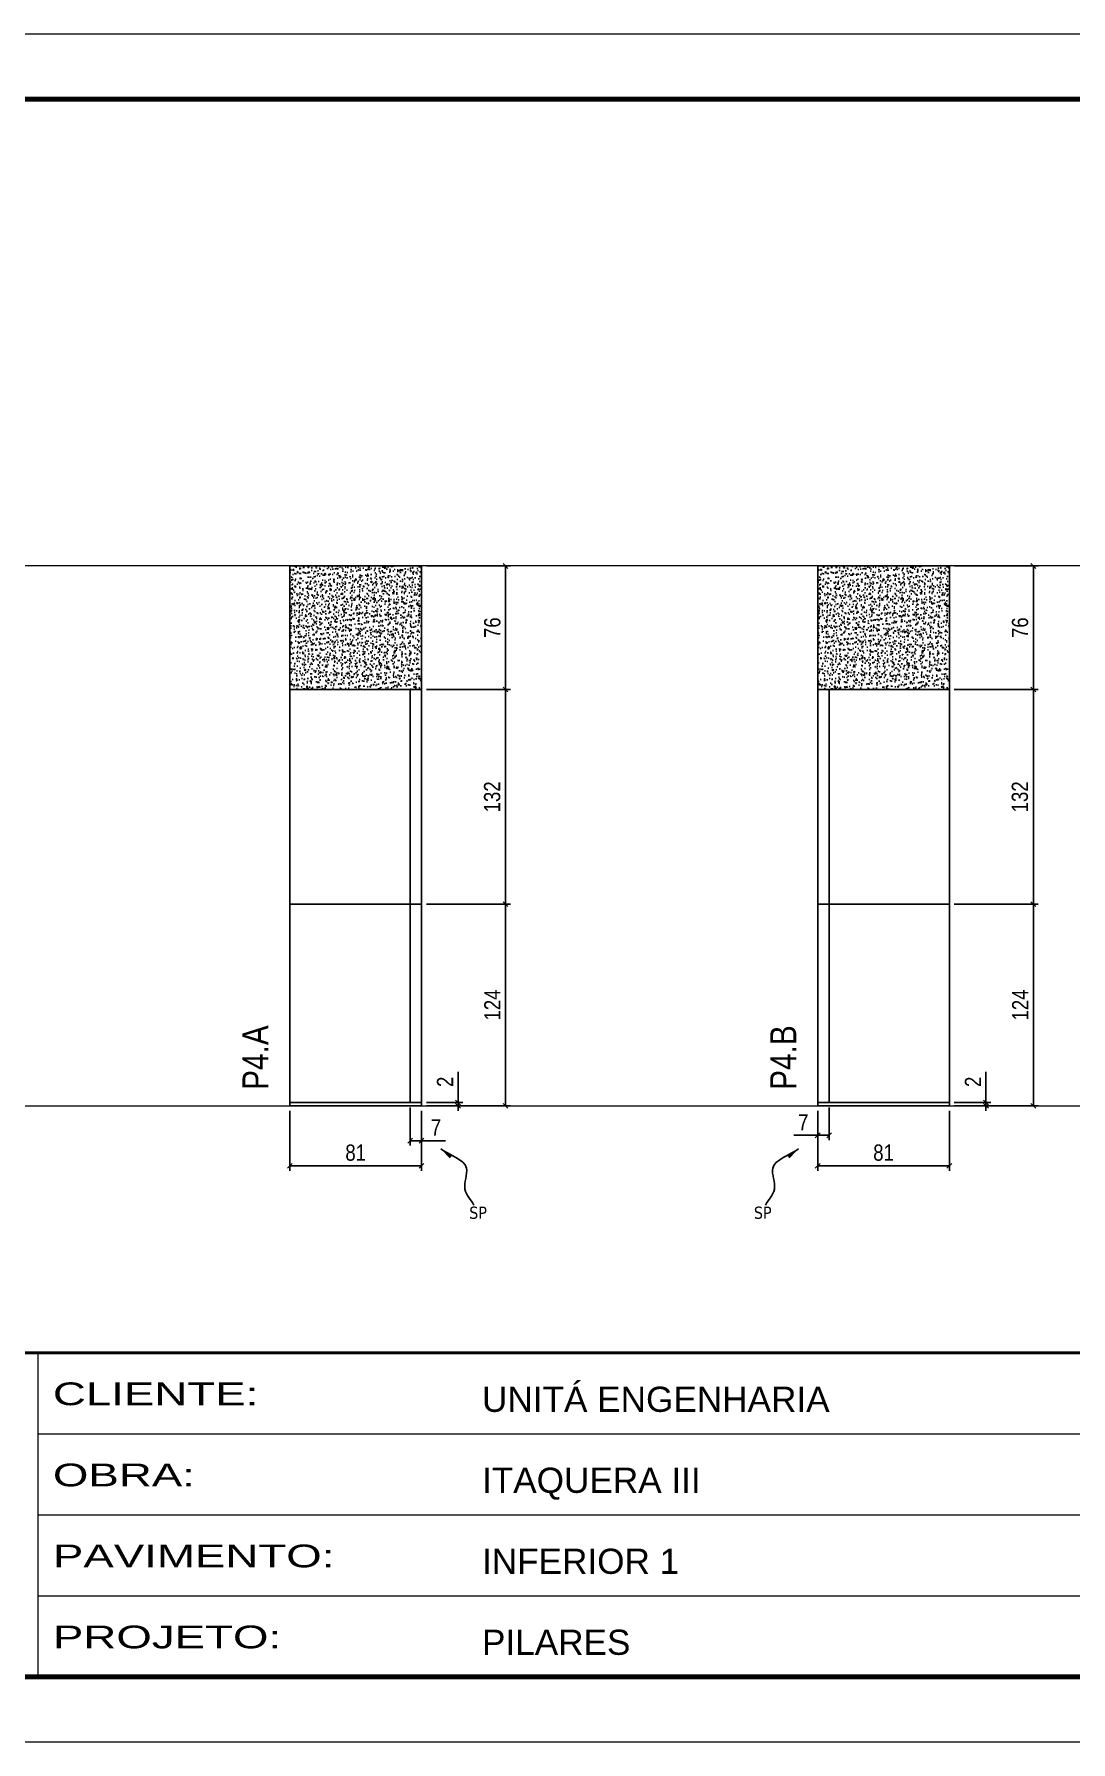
# Model space of a CAD drawing. Extents: x 2282 to 12463, y 760 to 16806.
# Drawn here: x 8077 to 8714, y 14543 to 15593 of the extents above; entities that cross this region are included whole.
import ezdxf

# ---------------------------------------------------------------- set-up
doc = ezdxf.new("R2010")
doc.units = 0
for name, pattern in [('CONTINUO', [0]), ('DASHED', [0.75, 0.5, -0.25]), ('HIDDEN', [0.375, 0.25, -0.125])]:
    doc.linetypes.add(name, pattern=pattern)
for name, color, linetype, lineweight in [('CARIMBO', 255, 'Continuous', 9), ('Folhas', 255, 'Continuous', 9), ('SARRAFO DE PRESSAO', 251, 'DASHED', 9)]:
    doc.layers.add(name, color=color, linetype=linetype, lineweight=lineweight)
for name, color, linetype in [('COTA', 241, 'Continuous'), ('NOMENCLATURA', 7, 'Continuous'), ('Painéis', 200, 'Continuous'), ('SARR_2.2x7', 40, 'Continuous'), ('texto', 7, 'Continuous')]:
    doc.layers.add(name, color=color, linetype=linetype)
doc.styles.add('ARIAL', font='arial.ttf')
doc.styles.add('ARIAL_NARROW', font='ARIALN.TTF', dxfattribs={"height": 0.2})
doc.styles.add('COTA TECNICA', font='techl___.ttf', dxfattribs={"height": 10})
doc.styles.add('COTA TECNICA-50', font='techl___.ttf', dxfattribs={"height": 10})
doc.styles.get("Standard").update_dxf_attribs({"font": 'arial.ttf'})
doc.styles.add('Tecnologia', font='')
doc.styles.get('Tecnologia').set_extended_font_data('Forgotten Futurist')
doc.dimstyles.new('COTA PAINEL-50', dxfattribs={"dimtxt": 10, "dimasz": 3, "dimexe": 3, "dimexo": 3, "dimgap": 3, "dimtad": 1, "dimdec": 1, "dimzin": 12, "dimdsep": 46, "dimtxsty": 'COTA TECNICA-50', "dimblk1": 'OBLIQUE', "dimblk2": 'OBLIQUE', "dimsah": 1, "dimcen": 0.9, "dimclrd": 4, "dimclre": 4, "dimclrt": 240, "dimadec": 1, "dimazin": 3, "dimtfac": 1, "dimtdec": 1, "dimtmove": 0, "dimatfit": 3, "dimfxl": 1, "dimtolj": 1, "dimtzin": 12, "dimarcsym": 0})
doc.dimstyles.new('PAINEL', dxfattribs={"dimtxt": 10, "dimasz": 3, "dimexe": 3, "dimexo": 3, "dimgap": 3, "dimtad": 1, "dimdec": 1, "dimzin": 12, "dimdsep": 46, "dimtxsty": 'COTA TECNICA', "dimblk1": 'OBLIQUE', "dimblk2": 'OBLIQUE', "dimsah": 1, "dimcen": 0.9, "dimclrd": 4, "dimclre": 4, "dimclrt": 240, "dimadec": 1, "dimazin": 3, "dimtfac": 1, "dimtdec": 1, "dimtmove": 0, "dimatfit": 3, "dimfxl": 1, "dimtolj": 1, "dimtzin": 12, "dimarcsym": 0})
doc.dimstyles.get("Standard").update_dxf_attribs({"dimtxt": 0.18, "dimasz": 0.18, "dimexe": 0.18, "dimexo": 0.0625, "dimgap": 0.09, "dimtad": 0, "dimtih": 1, "dimtoh": 1, "dimdec": 4, "dimzin": 0, "dimdsep": 46, "dimtxsty": 'Standard', "dimcen": 0.09, "dimadec": 0, "dimazin": 0, "dimtfac": 1, "dimtdec": 4, "dimtofl": 0, "dimtmove": 0, "dimatfit": 3, "dimfxl": 1, "dimtolj": 1, "dimtzin": 0, "dimarcsym": 0})

# ---------------------------------------------------------------- blocks, each defined once
blk = doc.blocks.new('9999999999')
at = {"color": 30, "linetype": 'CONTINUO'}
for p, q in [((98564.6, 34230.2), (98564.6, 34429.4)), ((98564.6, 34379.6), (99584, 34379.6)), ((98564.6, 34329.8), (99488, 34329.8)), ((98564.6, 34280), (99488, 34280))]:
    blk.add_line(p, q, dxfattribs=at)
at = {"color": 30, "linetype": 'CONTINUO', "const_width": 2}
blk.add_lwpolyline([(99584, 34230.2), (99584, 34414.4, 0.414214), (99569, 34429.4), (98229, 34429.4, 0.414214), (98214, 34414.4), (98214, 34245.2, 0.414214), (98229, 34230.2), (99584, 34230.2)], format="xyb", dxfattribs=at)
at = {"layer": 'Folhas'}
blk.add_lwpolyline([(98139, 34190.2), (99624, 34190.2), (99624, 35240.2), (98139, 35240.2)], close=True, dxfattribs=at)
at = {"layer": 'Folhas', "color": 30, "const_width": 3}
blk.add_lwpolyline([(98214, 34230.2), (99584, 34230.2), (99584, 35200.2), (98214, 35200.2)], close=True, dxfattribs=at)
at = {"color": 7, "linetype": 'Continuous', "ltscale": 5, "style": 'ARIAL'}
for s, height, p in [('UNITÁ ENGENHARIA', 15.483, (98837.7, 34393.1)), ('ITAQUERA III', 15.483, (98837.7, 34343.3)), ('INFERIOR 1', 15.48, (98837.7, 34293.5)), ('PILARES', 15.48, (98837.7, 34243.7))]:
    blk.add_text(s, height=height, dxfattribs=at).set_placement(p)
at = {"layer": 'Folhas', "color": 7, "style": 'Tecnologia', "width": 1.5}
for s, p in [('CLIENTE:', (98573.7, 34397.2)), ('OBRA:', (98573.7, 34347.3)), ('PAVIMENTO:', (98573.7, 34297.5)), ('PROJETO:', (98573.7, 34247.7))]:
    blk.add_text(s, height=14, dxfattribs=at).set_placement(p)
blk = doc.blocks.new('_Oblique')
at = {"color": 0, "linetype": 'ByBlock', "lineweight": -2}
blk.add_line((-0.5, -0.5), (0.5, 0.5), dxfattribs=at)
blk = doc.blocks.new('*D129')
at = {"layer": 'COTA', "color": 4, "lineweight": -2, "transparency": 16777216}
for p, q in [((8337.4, 14935.6), (8337.4, 14954.5)), ((8317.9, 14935.6), (8340.4, 14935.6)), ((8317.9, 14933.6), (8340.4, 14933.6)), ((8337.4, 14933.6), (8337.4, 14935.6)), ((8337.4, 14933.6), (8337.4, 14930.6))]:
    blk.add_line(p, q, dxfattribs=at)
at = {"layer": 'Defpoints', "color": 0, "transparency": 16777216}
for p in [(8314.9, 14935.6), (8314.9, 14933.6), (8337.4, 14933.6)]:
    blk.add_point(p, dxfattribs=at)
at = {"layer": 'COTA', "color": 4, "lineweight": -2, "transparency": 16777216, "xscale": 3, "yscale": 3, "zscale": 3}
for p, rotation in [((8337.4, 14935.6), 270), ((8337.4, 14933.6), 90)]:
    blk.add_blockref('_Oblique', p, dxfattribs=dict(at, rotation=rotation))
at = {"layer": 'COTA', "color": 240, "transparency": 16777216, "insert": (8329.4, 14948.4), "char_height": 10, "attachment_point": 5, "rotation": 90, "style": 'COTA TECNICA-50'}
blk.add_mtext('\\A1;2', dxfattribs=at)
blk = doc.blocks.new('*D130')
at = {"layer": 'COTA', "color": 4, "lineweight": -2, "transparency": 16777216}
for p, q in [((8307.9, 14932.6), (8307.9, 14909.2)), ((8314.9, 14930.6), (8314.9, 14909.2)), ((8307.9, 14912.2), (8314.9, 14912.2)), ((8314.9, 14912.2), (8329.7, 14912.2))]:
    blk.add_line(p, q, dxfattribs=at)
at = {"layer": 'Defpoints', "color": 0, "transparency": 16777216}
for p in [(8307.9, 14935.6), (8314.9, 14933.6), (8314.9, 14912.2)]:
    blk.add_point(p, dxfattribs=at)
at = {"layer": 'COTA', "color": 4, "lineweight": -2, "transparency": 16777216, "xscale": 3, "yscale": 3, "zscale": 3, "rotation": 180}
blk.add_blockref('_Oblique', (8307.9, 14912.2), dxfattribs=at)
at = {"layer": 'COTA', "color": 4, "lineweight": -2, "transparency": 16777216, "xscale": 3, "yscale": 3, "zscale": 3}
blk.add_blockref('_Oblique', (8314.9, 14912.2), dxfattribs=at)
at = {"layer": 'COTA', "color": 240, "transparency": 16777216, "insert": (8323.8, 14920.3), "char_height": 10, "attachment_point": 5, "style": 'COTA TECNICA-50'}
blk.add_mtext('\\A1;7', dxfattribs=at)
blk = doc.blocks.new('*D131')
at = {"layer": 'COTA', "color": 4, "linetype": 'ByBlock', "lineweight": -2, "transparency": 16777216}
for p, q in [((8317.9, 15057.6), (8369.6, 15057.6)), ((8366.6, 14933.6), (8366.6, 15057.6)), ((8317.9, 14933.6), (8369.6, 14933.6))]:
    blk.add_line(p, q, dxfattribs=at)
at = {"layer": 'Defpoints', "color": 0, "linetype": 'ByBlock', "transparency": 16777216}
for p in [(8314.9, 15057.6), (8366.6, 15057.6), (8314.9, 14933.6)]:
    blk.add_point(p, dxfattribs=at)
at = {"layer": 'COTA', "color": 4, "linetype": 'ByBlock', "lineweight": -2, "transparency": 16777216, "xscale": 3, "yscale": 3, "zscale": 3}
for p, rotation in [((8366.6, 15057.6), 90), ((8366.6, 14933.6), 270)]:
    blk.add_blockref('_Oblique', p, dxfattribs=dict(at, rotation=rotation))
at = {"layer": 'COTA', "color": 240, "linetype": 'ByBlock', "transparency": 16777216, "insert": (8358.5, 14995.6), "char_height": 10, "attachment_point": 5, "rotation": 90, "style": 'COTA TECNICA'}
blk.add_mtext('\\A1;124', dxfattribs=at)
blk = doc.blocks.new('*D141')
at = {"layer": 'COTA', "color": 4, "linetype": 'ByBlock', "lineweight": -2, "transparency": 16777216}
for p, q in [((8317.9, 15265.6), (8369.6, 15265.6)), ((8366.6, 15265.6), (8366.6, 15189.6)), ((8317.9, 15189.6), (8369.6, 15189.6))]:
    blk.add_line(p, q, dxfattribs=at)
at = {"layer": 'Defpoints', "color": 0, "linetype": 'ByBlock', "transparency": 16777216}
for p in [(8314.9, 15265.6), (8314.9, 15189.6), (8366.6, 15189.6)]:
    blk.add_point(p, dxfattribs=at)
at = {"layer": 'COTA', "color": 4, "linetype": 'ByBlock', "lineweight": -2, "transparency": 16777216, "xscale": 3, "yscale": 3, "zscale": 3}
for p, rotation in [((8366.6, 15265.6), 90), ((8366.6, 15189.6), 270)]:
    blk.add_blockref('_Oblique', p, dxfattribs=dict(at, rotation=rotation))
at = {"layer": 'COTA', "color": 240, "linetype": 'ByBlock', "transparency": 16777216, "insert": (8358.5, 15227.6), "char_height": 10, "attachment_point": 5, "rotation": 90, "style": 'COTA TECNICA'}
blk.add_mtext('\\A1;76', dxfattribs=at)
blk = doc.blocks.new('*D142')
at = {"layer": 'COTA', "color": 4, "linetype": 'ByBlock', "lineweight": -2, "transparency": 16777216}
for p, q in [((8233.9, 14930.6), (8233.9, 14893.7)), ((8314.9, 14930.6), (8314.9, 14893.7)), ((8314.9, 14896.7), (8233.9, 14896.7))]:
    blk.add_line(p, q, dxfattribs=at)
at = {"layer": 'Defpoints', "color": 0, "linetype": 'ByBlock', "transparency": 16777216}
for p in [(8233.9, 14933.6), (8314.9, 14933.6), (8233.9, 14896.7)]:
    blk.add_point(p, dxfattribs=at)
at = {"layer": 'COTA', "color": 4, "linetype": 'ByBlock', "lineweight": -2, "transparency": 16777216, "xscale": 3, "yscale": 3, "zscale": 3, "rotation": 180}
blk.add_blockref('_Oblique', (8233.9, 14896.7), dxfattribs=at)
at = {"layer": 'COTA', "color": 4, "linetype": 'ByBlock', "lineweight": -2, "transparency": 16777216, "xscale": 3, "yscale": 3, "zscale": 3}
blk.add_blockref('_Oblique', (8314.9, 14896.7), dxfattribs=at)
at = {"layer": 'COTA', "color": 240, "linetype": 'ByBlock', "transparency": 16777216, "insert": (8274.4, 14904.8), "char_height": 10, "attachment_point": 5, "style": 'COTA TECNICA'}
blk.add_mtext('\\A1;81', dxfattribs=at)
blk = doc.blocks.new('*D143')
at = {"layer": 'COTA', "color": 4, "linetype": 'ByBlock', "lineweight": -2, "transparency": 16777216}
for p, q in [((8317.9, 15189.6), (8369.6, 15189.6)), ((8366.6, 15057.6), (8366.6, 15189.6)), ((8317.9, 15057.6), (8369.6, 15057.6))]:
    blk.add_line(p, q, dxfattribs=at)
at = {"layer": 'Defpoints', "color": 0, "linetype": 'ByBlock', "transparency": 16777216}
for p in [(8314.9, 15189.6), (8366.6, 15189.6), (8314.9, 15057.6)]:
    blk.add_point(p, dxfattribs=at)
at = {"layer": 'COTA', "color": 4, "linetype": 'ByBlock', "lineweight": -2, "transparency": 16777216, "xscale": 3, "yscale": 3, "zscale": 3}
for p, rotation in [((8366.6, 15189.6), 90), ((8366.6, 15057.6), 270)]:
    blk.add_blockref('_Oblique', p, dxfattribs=dict(at, rotation=rotation))
at = {"layer": 'COTA', "color": 240, "linetype": 'ByBlock', "transparency": 16777216, "insert": (8358.4, 15123.6), "char_height": 10, "attachment_point": 5, "rotation": 90, "style": 'COTA TECNICA'}
blk.add_mtext('\\A1;132', dxfattribs=at)
blk = doc.blocks.new('*D147')
at = {"layer": 'COTA', "color": 4, "lineweight": -2, "transparency": 16777216}
for p, q in [((8662.2, 14935.6), (8662.2, 14954.5)), ((8642.7, 14935.6), (8665.2, 14935.6)), ((8642.7, 14933.6), (8665.2, 14933.6)), ((8662.2, 14933.6), (8662.2, 14935.6)), ((8662.2, 14933.6), (8662.2, 14930.6))]:
    blk.add_line(p, q, dxfattribs=at)
at = {"layer": 'Defpoints', "color": 0, "transparency": 16777216}
for p in [(8639.7, 14935.6), (8639.7, 14933.6), (8662.2, 14933.6)]:
    blk.add_point(p, dxfattribs=at)
at = {"layer": 'COTA', "color": 4, "lineweight": -2, "transparency": 16777216, "xscale": 3, "yscale": 3, "zscale": 3}
for p, rotation in [((8662.2, 14935.6), 270), ((8662.2, 14933.6), 90)]:
    blk.add_blockref('_Oblique', p, dxfattribs=dict(at, rotation=rotation))
at = {"layer": 'COTA', "color": 240, "transparency": 16777216, "insert": (8654.2, 14948.4), "char_height": 10, "attachment_point": 5, "rotation": 90, "style": 'COTA TECNICA-50'}
blk.add_mtext('\\A1;2', dxfattribs=at)
blk = doc.blocks.new('*D148')
at = {"layer": 'COTA', "color": 4, "lineweight": -2, "transparency": 16777216}
for p, q in [((8565.7, 14932.6), (8565.7, 14912.5)), ((8558.7, 14930.6), (8558.7, 14912.5)), ((8558.7, 14915.5), (8544, 14915.5)), ((8565.7, 14915.5), (8558.7, 14915.5))]:
    blk.add_line(p, q, dxfattribs=at)
at = {"layer": 'Defpoints', "color": 0, "transparency": 16777216}
for p in [(8558.7, 14933.6), (8565.7, 14935.6), (8558.7, 14915.5)]:
    blk.add_point(p, dxfattribs=at)
at = {"layer": 'COTA', "color": 4, "lineweight": -2, "transparency": 16777216, "xscale": 3, "yscale": 3, "zscale": 3, "rotation": 180}
blk.add_blockref('_Oblique', (8558.7, 14915.5), dxfattribs=at)
at = {"layer": 'COTA', "color": 4, "lineweight": -2, "transparency": 16777216, "xscale": 3, "yscale": 3, "zscale": 3}
blk.add_blockref('_Oblique', (8565.7, 14915.5), dxfattribs=at)
at = {"layer": 'COTA', "color": 240, "transparency": 16777216, "insert": (8549.8, 14923.5), "char_height": 10, "attachment_point": 5, "style": 'COTA TECNICA-50'}
blk.add_mtext('\\A1;7', dxfattribs=at)
blk = doc.blocks.new('*D149')
at = {"layer": 'COTA', "color": 4, "linetype": 'ByBlock', "lineweight": -2, "transparency": 16777216}
for p, q in [((8642.7, 15057.6), (8694.4, 15057.6)), ((8691.4, 14933.6), (8691.4, 15057.6)), ((8642.7, 14933.6), (8694.4, 14933.6))]:
    blk.add_line(p, q, dxfattribs=at)
at = {"layer": 'Defpoints', "color": 0, "linetype": 'ByBlock', "transparency": 16777216}
for p in [(8639.7, 15057.6), (8691.4, 15057.6), (8639.7, 14933.6)]:
    blk.add_point(p, dxfattribs=at)
at = {"layer": 'COTA', "color": 4, "linetype": 'ByBlock', "lineweight": -2, "transparency": 16777216, "xscale": 3, "yscale": 3, "zscale": 3}
for p, rotation in [((8691.4, 15057.6), 90), ((8691.4, 14933.6), 270)]:
    blk.add_blockref('_Oblique', p, dxfattribs=dict(at, rotation=rotation))
at = {"layer": 'COTA', "color": 240, "linetype": 'ByBlock', "transparency": 16777216, "insert": (8683.3, 14995.6), "char_height": 10, "attachment_point": 5, "rotation": 90, "style": 'COTA TECNICA'}
blk.add_mtext('\\A1;124', dxfattribs=at)
blk = doc.blocks.new('*D150')
at = {"layer": 'COTA', "color": 4, "linetype": 'ByBlock', "lineweight": -2, "transparency": 16777216}
for p, q in [((8642.7, 15265.6), (8694.4, 15265.6)), ((8691.4, 15265.6), (8691.4, 15189.6)), ((8642.7, 15189.6), (8694.4, 15189.6))]:
    blk.add_line(p, q, dxfattribs=at)
at = {"layer": 'Defpoints', "color": 0, "linetype": 'ByBlock', "transparency": 16777216}
for p in [(8639.7, 15265.6), (8639.7, 15189.6), (8691.4, 15189.6)]:
    blk.add_point(p, dxfattribs=at)
at = {"layer": 'COTA', "color": 4, "linetype": 'ByBlock', "lineweight": -2, "transparency": 16777216, "xscale": 3, "yscale": 3, "zscale": 3}
for p, rotation in [((8691.4, 15265.6), 90), ((8691.4, 15189.6), 270)]:
    blk.add_blockref('_Oblique', p, dxfattribs=dict(at, rotation=rotation))
at = {"layer": 'COTA', "color": 240, "linetype": 'ByBlock', "transparency": 16777216, "insert": (8683.2, 15227.6), "char_height": 10, "attachment_point": 5, "rotation": 90, "style": 'COTA TECNICA'}
blk.add_mtext('\\A1;76', dxfattribs=at)
blk = doc.blocks.new('*D151')
at = {"layer": 'COTA', "color": 4, "linetype": 'ByBlock', "lineweight": -2, "transparency": 16777216}
for p, q in [((8558.7, 14930.6), (8558.7, 14893.7)), ((8639.7, 14930.6), (8639.7, 14893.7)), ((8639.7, 14896.7), (8558.7, 14896.7))]:
    blk.add_line(p, q, dxfattribs=at)
at = {"layer": 'Defpoints', "color": 0, "linetype": 'ByBlock', "transparency": 16777216}
for p in [(8558.7, 14933.6), (8639.7, 14933.6), (8558.7, 14896.7)]:
    blk.add_point(p, dxfattribs=at)
at = {"layer": 'COTA', "color": 4, "linetype": 'ByBlock', "lineweight": -2, "transparency": 16777216, "xscale": 3, "yscale": 3, "zscale": 3, "rotation": 180}
blk.add_blockref('_Oblique', (8558.7, 14896.7), dxfattribs=at)
at = {"layer": 'COTA', "color": 4, "linetype": 'ByBlock', "lineweight": -2, "transparency": 16777216, "xscale": 3, "yscale": 3, "zscale": 3}
blk.add_blockref('_Oblique', (8639.7, 14896.7), dxfattribs=at)
at = {"layer": 'COTA', "color": 240, "linetype": 'ByBlock', "transparency": 16777216, "insert": (8599.2, 14904.8), "char_height": 10, "attachment_point": 5, "style": 'COTA TECNICA'}
blk.add_mtext('\\A1;81', dxfattribs=at)
blk = doc.blocks.new('*D152')
at = {"layer": 'COTA', "color": 4, "linetype": 'ByBlock', "lineweight": -2, "transparency": 16777216}
for p, q in [((8642.7, 15189.6), (8694.4, 15189.6)), ((8691.4, 15057.6), (8691.4, 15189.6)), ((8642.7, 15057.6), (8694.4, 15057.6))]:
    blk.add_line(p, q, dxfattribs=at)
at = {"layer": 'Defpoints', "color": 0, "linetype": 'ByBlock', "transparency": 16777216}
for p in [(8639.7, 15189.6), (8691.4, 15189.6), (8639.7, 15057.6)]:
    blk.add_point(p, dxfattribs=at)
at = {"layer": 'COTA', "color": 4, "linetype": 'ByBlock', "lineweight": -2, "transparency": 16777216, "xscale": 3, "yscale": 3, "zscale": 3}
for p, rotation in [((8691.4, 15189.6), 90), ((8691.4, 15057.6), 270)]:
    blk.add_blockref('_Oblique', p, dxfattribs=dict(at, rotation=rotation))
at = {"layer": 'COTA', "color": 240, "linetype": 'ByBlock', "transparency": 16777216, "insert": (8683.1, 15123.6), "char_height": 10, "attachment_point": 5, "rotation": 90, "style": 'COTA TECNICA'}
blk.add_mtext('\\A1;132', dxfattribs=at)

msp = doc.modelspace()

# ---------------------------------------------------------------- hatches: boundary and pattern name
at = {"layer": 'COTA', "linetype": 'ByBlock'}
h = msp.add_hatch(dxfattribs=at)
h.set_pattern_fill('AR-CONC', color=256, scale=0.9)
h.set_pattern_definition([(50, (-123042.2447, -18504.0655), (6.45534164, -0.56476921), [0.675, -7.425]), (355, (-123042.245, -18504.0655), (-1.248762, 6.7697292), [0.54, -5.94]), (100.4514445, (-123041.707, -18504.1126), (5.20657962, 6.20495992), [0.57366173, -6.310279]), (46.1842, (-123042.245, -18502.2655), (9.60517198, -1.48967353), [1.0125, -11.1375]), (96.6356355, (-123041.444, -18502.39), (8.4119575, 8.7670674), [0.8604931, -9.46542384]), (351.184164, (-123042.245, -18502.266), (8.4119575, 8.7670674), [0.81, -8.91]), (21, (-123041.3447, -18502.7155), (5.37216347, -3.62357002), [0.675, -7.425]), (326, (-123041.345, -18502.7155), (2.189838, 6.5263504), [0.54, -5.94]), (71.451445, (-123040.897, -18503.0175), (7.5620014, 2.90278038), [0.5736617, -6.310279]), (37.5, (-123042.2447, -18504.0655), (0.109438698, 2.996044684), [0, -5.868, 0, -6.03, 0, -5.9625]), (7.5, (-123042.2447, -18504.0655), (2.36762584, 3.54970541), [0, -3.438, 0, -5.733, 0, -2.2725]), (327.5, (-123044.2517, -18504.0655), (4.804401926, -0.202993846), [0, -2.25, 0, -7.02, 0, -9.315]), (317.5, (-123045.1517, -18504.0655), (5.24867552, 0.90094484), [0, -2.925, 0, -4.662, 0, -6.615])])
h.paths.add_polyline_path([(8314.92, 15189.65), (8314.92, 15265.65), (8233.92, 15265.65), (8233.92, 15189.65)])
h = msp.add_hatch(dxfattribs=at)
h.set_pattern_fill('AR-CONC', color=256, scale=0.9)
h.set_pattern_definition([(50, (-122717.4777, -18504.0655), (6.45534164, -0.56476921), [0.675, -7.425]), (355, (-122717.4777, -18504.0655), (-1.248762, 6.7697292), [0.54, -5.94]), (100.4514445, (-122716.94, -18504.1126), (5.20657962, 6.20495992), [0.57366173, -6.310279]), (46.1842, (-122717.478, -18502.2655), (9.60517198, -1.48967353), [1.0125, -11.1375]), (96.6356355, (-122716.677, -18502.39), (8.4119575, 8.7670674), [0.8604931, -9.46542384]), (351.184164, (-122717.478, -18502.266), (8.4119575, 8.7670674), [0.81, -8.91]), (21, (-122716.5777, -18502.7155), (5.37216347, -3.62357002), [0.675, -7.425]), (326, (-122716.5777, -18502.7155), (2.189838, 6.5263504), [0.54, -5.94]), (71.451445, (-122716.13, -18503.0175), (7.5620014, 2.90278038), [0.5736617, -6.310279]), (37.5, (-122717.4777, -18504.0655), (0.109438698, 2.996044684), [0, -5.868, 0, -6.03, 0, -5.9625]), (7.5, (-122717.4777, -18504.0655), (2.36762584, 3.54970541), [0, -3.438, 0, -5.733, 0, -2.2725]), (327.5, (-122719.4847, -18504.0655), (4.804401926, -0.202993846), [0, -2.25, 0, -7.02, 0, -9.315]), (317.5, (-122720.3847, -18504.0655), (5.24867552, 0.90094484), [0, -2.925, 0, -4.662, 0, -6.615])])
h.paths.add_polyline_path([(8639.69, 15189.65), (8639.69, 15265.65), (8558.69, 15265.65), (8558.69, 15189.65)])

# ---------------------------------------------------------------- linework, layer by layer
at = {"layer": 'CARIMBO', "color": 3}
for p, q in [((9611.68, 15265.65), (4483.39, 15265.65)), ((4558.39, 14933.65), (9611.68, 14933.65))]:
    msp.add_line(p, q, dxfattribs=at)
at = {"layer": 'COTA', "linetype": 'ByBlock'}
for p, q in [((8314.92, 15265.65), (8233.92, 15265.65)), ((8233.92, 15265.65), (8233.92, 15189.65)), ((8314.92, 15189.65), (8314.92, 15265.65)), ((8639.69, 15265.65), (8558.69, 15265.65)), ((8558.69, 15265.65), (8558.69, 15189.65)), ((8639.69, 15189.65), (8639.69, 15265.65))]:
    msp.add_line(p, q, dxfattribs=at)
at = {"layer": 'Painéis'}
for p, q in [((8233.92, 15189.65), (8233.92, 14933.65)), ((8233.92, 15189.65), (8314.92, 15189.65)), ((8314.92, 15189.65), (8314.92, 14933.65)), ((8558.69, 15189.65), (8558.69, 14933.65)), ((8558.69, 15189.65), (8639.69, 15189.65)), ((8639.69, 15189.65), (8639.69, 14933.65)), ((8314.92, 15057.65), (8233.92, 15057.65)), ((8639.69, 15057.65), (8558.69, 15057.65)), ((8314.92, 14935.65), (8233.92, 14935.65)), ((8314.92, 14933.65), (8233.92, 14933.65)), ((8639.69, 14935.65), (8558.69, 14935.65)), ((8639.69, 14933.65), (8558.69, 14933.65))]:
    msp.add_line(p, q, dxfattribs=at)
at = {"layer": 'SARR_2.2x7', "linetype": 'HIDDEN'}
for p, q in [((8307.92, 15189.65), (8307.92, 15057.65)), ((8565.69, 15189.65), (8565.69, 15057.65)), ((8307.92, 15057.65), (8307.92, 14935.65)), ((8565.69, 15057.65), (8565.69, 14935.65))]:
    msp.add_line(p, q, dxfattribs=at)

# ---------------------------------------------------------------- block references
at = {"layer": 'SARRAFO DE PRESSAO', "color": 6, "linetype": 'ByBlock'}
msp.add_blockref('9999999999', (-90485.59, -19647.64), dxfattribs=at)

# ---------------------------------------------------------------- texts
at = {"layer": 'NOMENCLATURA', "style": 'ARIAL_NARROW'}
for s, p in [('P4.A', (8220.75, 14943.42)), ('P4.B', (8545.51, 14943.42))]:
    msp.add_text(s, height=16, rotation=90, dxfattribs=at).set_placement(p)
at = {"layer": 'texto', "color": 0, "char_height": 7.5, "attachment_point": 5}
for insert in [(8349.7, 14867.84), (8524.86, 14867.84)]:
    msp.add_mtext('{\\fTahoma|b0|i0|c0|p34;\\C4;SP}', dxfattribs=dict(at, insert=insert))

# ---------------------------------------------------------------- dimensions: what is measured, and where the dimension line sits
at = {"layer": 'COTA', "linetype": 'ByBlock'}
for base, p1, p2, override, picture, middle in [((8366.59, 15189.65), (8314.92, 15265.65), (8314.92, 15189.65), {"dimarcsym": 1}, '*D141', (8358.48, 15227.65)), ((8691.35, 15189.65), (8639.69, 15265.65), (8639.69, 15189.65), {"dimarcsym": 1}, '*D150', (8683.25, 15227.65)), ((8366.59, 15189.65), (8314.92, 15057.65), (8314.92, 15189.65), {"dimarcsym": 2}, '*D143', (8358.37, 15123.65)), ((8691.35, 15189.65), (8639.69, 15057.65), (8639.69, 15189.65), {"dimarcsym": 2}, '*D152', (8683.13, 15123.65)), ((8366.59, 15057.65), (8314.92, 14933.65), (8314.92, 15057.65), {"dimarcsym": 1}, '*D131', (8358.51, 14995.65)), ((8691.35, 15057.65), (8639.69, 14933.65), (8639.69, 15057.65), {"dimarcsym": 1}, '*D149', (8683.28, 14995.65))]:
    dim = msp.add_linear_dim(base=base, p1=p1, p2=p2, angle=90, dimstyle='PAINEL', override=override, dxfattribs=at)
    dim.commit()
    dim.dimension.update_dxf_attribs({"geometry": picture, "text_midpoint": middle})
at = {"layer": 'COTA'}
for base, p1, p2, picture, middle in [((8337.45, 14933.65), (8314.92, 14935.65), (8314.92, 14933.65), '*D129', (8337.45, 14948.39)), ((8662.22, 14933.65), (8639.69, 14935.65), (8639.69, 14933.65), '*D147', (8662.22, 14948.39))]:
    dim = msp.add_linear_dim(base=base, p1=p1, p2=p2, angle=90, dimstyle='COTA PAINEL-50', dxfattribs=at)
    dim.commit()
    dim.dimension.update_dxf_attribs({"geometry": picture, "text_midpoint": middle, "dimtype": 160})
at = {"layer": 'COTA', "linetype": 'ByBlock'}
for base, p1, p2, picture, middle in [((8233.92, 14896.72), (8314.92, 14933.65), (8233.92, 14933.65), '*D142', (8274.42, 14904.82)), ((8558.69, 14896.72), (8639.69, 14933.65), (8558.69, 14933.65), '*D151', (8599.19, 14904.82))]:
    dim = msp.add_linear_dim(base=base, p1=p1, p2=p2, dimstyle='PAINEL', override={"dimarcsym": 2}, dxfattribs=at)
    dim.commit()
    dim.dimension.update_dxf_attribs({"geometry": picture, "text_midpoint": middle})
at = {"layer": 'COTA'}
for base, p1, p2, picture, middle in [((8314.92, 14912.2), (8307.92, 14935.65), (8314.92, 14933.65), '*D130', (8323.79, 14920.28)), ((8558.69, 14915.47), (8565.69, 14935.65), (8558.69, 14933.65), '*D148', (8549.82, 14923.54))]:
    dim = msp.add_linear_dim(base=base, p1=p1, p2=p2, dimstyle='COTA PAINEL-50', dxfattribs=at)
    dim.commit()
    dim.dimension.update_dxf_attribs({"geometry": picture, "text_midpoint": middle})

# ---------------------------------------------------------------- leaders
at = {"layer": 'COTA', "path_type": 1}
for points in [[(8326.75, 14907.15), (8342.54, 14895.31), (8341.61, 14882.31), (8347.16, 14872.52)], [(8546.86, 14907.15), (8531.08, 14895.31), (8532, 14882.31), (8526.45, 14872.52)]]:
    msp.add_leader(points, dimstyle='Standard', override={"dimasz": 8}, dxfattribs=at)

doc.saveas('drawing.dxf')
